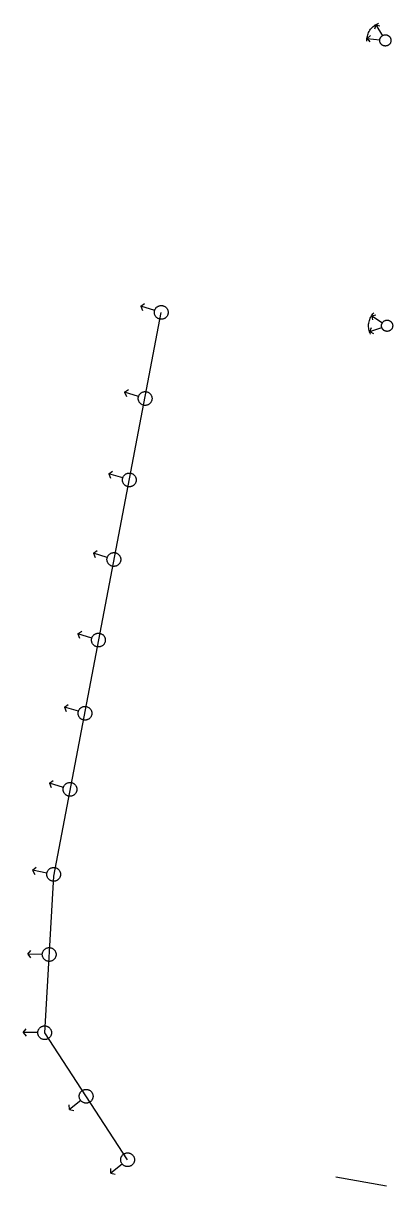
# Model space of a CAD drawing. Header units: inches. Extents: x 1390672 to 1398270, y 354915 to 360781.
# Drawn here: x 1394147 to 1394314, y 360255 to 360781 of the extents above; entities that cross this region are included whole.
import ezdxf

# ---------------------------------------------------------------- set-up
doc = ezdxf.new("R2010")
doc.units = ezdxf.units.IN
doc.header["$MEASUREMENT"] = 0

msp = doc.modelspace()

# ---------------------------------------------------------------- linework, layer by layer
for points in [[(1394302.5, 360773.42), (1394302.5, 360773.99), (1394302.54, 360774.56), (1394302.61, 360775.12), (1394302.73, 360775.68), (1394302.88, 360776.23), (1394303.07, 360776.77), (1394303.3, 360777.3), (1394303.56, 360777.8), (1394303.85, 360778.29), (1394304.18, 360778.76), (1394304.54, 360779.2), (1394304.93, 360779.62), (1394305.35, 360780.01), (1394305.79, 360780.38), (1394306.25, 360780.71), (1394306.74, 360781), (1394307.25, 360781.27), (1394307.77, 360781.5)], [(1394306.49, 360780.71), (1394306, 360778.86)], [(1394306.49, 360780.71), (1394309.52, 360775.87)], [(1394306.49, 360780.71), (1394308.36, 360780.35)], [(1394302.68, 360774.64), (1394304.12, 360775.89)], [(1394313.4, 360773.72), (1394313.4, 360773.54), (1394313.38, 360773.37), (1394313.35, 360773.19), (1394313.31, 360773.02), (1394313.25, 360772.85), (1394313.19, 360772.69), (1394313.11, 360772.53), (1394313.02, 360772.37), (1394312.92, 360772.23), (1394312.81, 360772.09), (1394312.69, 360771.96), (1394312.57, 360771.83), (1394312.43, 360771.72), (1394312.29, 360771.62), (1394312.14, 360771.52), (1394311.98, 360771.44), (1394311.82, 360771.37), (1394311.65, 360771.31), (1394311.48, 360771.26), (1394311.31, 360771.22), (1394311.13, 360771.2), (1394310.96, 360771.18), (1394310.78, 360771.18), (1394310.6, 360771.2), (1394310.43, 360771.22), (1394310.26, 360771.26), (1394310.09, 360771.31), (1394309.92, 360771.37), (1394309.76, 360771.44), (1394309.6, 360771.52), (1394309.45, 360771.62), (1394309.31, 360771.72), (1394309.17, 360771.83), (1394309.04, 360771.96), (1394308.93, 360772.09), (1394308.82, 360772.23), (1394308.72, 360772.37), (1394308.63, 360772.53), (1394308.55, 360772.69), (1394308.49, 360772.85), (1394308.43, 360773.02), (1394308.39, 360773.19), (1394308.36, 360773.37), (1394308.34, 360773.54), (1394308.33, 360773.72), (1394308.34, 360773.9), (1394308.36, 360774.07), (1394308.39, 360774.25), (1394308.43, 360774.42), (1394308.49, 360774.59), (1394308.55, 360774.75), (1394308.63, 360774.91), (1394308.72, 360775.06), (1394308.82, 360775.21), (1394308.93, 360775.35), (1394309.04, 360775.48), (1394309.17, 360775.6), (1394309.31, 360775.72), (1394309.45, 360775.82), (1394309.6, 360775.91), (1394309.76, 360776), (1394309.92, 360776.07), (1394310.09, 360776.13), (1394310.26, 360776.18), (1394310.43, 360776.22), (1394310.6, 360776.24), (1394310.78, 360776.25), (1394310.96, 360776.25), (1394311.13, 360776.24), (1394311.31, 360776.22), (1394311.48, 360776.18), (1394311.65, 360776.13), (1394311.82, 360776.07), (1394311.98, 360776), (1394312.14, 360775.91), (1394312.29, 360775.82), (1394312.43, 360775.72), (1394312.57, 360775.6), (1394312.69, 360775.48), (1394312.81, 360775.35), (1394312.92, 360775.21), (1394313.02, 360775.06), (1394313.11, 360774.91), (1394313.19, 360774.75), (1394313.25, 360774.59), (1394313.31, 360774.42), (1394313.35, 360774.25), (1394313.38, 360774.07), (1394313.4, 360773.9), (1394313.4, 360773.72)], [(1394302.68, 360774.64), (1394308.35, 360774)], [(1394302.68, 360774.64), (1394303.81, 360773.11)], [(1394200.21, 360653.32), (1394201.93, 360654.53)], [(1394194.26, 360266.74), (1394156.75, 360324.27), (1394160.81, 360395.14), (1394209.48, 360650.52)], [(1394206.5, 360651.43), (1394200.21, 360653.32)], [(1394200.21, 360653.32), (1394200.98, 360651.35)], [(1394212.6, 360650.52), (1394212.59, 360650.31), (1394212.57, 360650.09), (1394212.53, 360649.87), (1394212.48, 360649.66), (1394212.41, 360649.46), (1394212.33, 360649.25), (1394212.24, 360649.06), (1394212.13, 360648.87), (1394212.01, 360648.69), (1394211.87, 360648.52), (1394211.73, 360648.36), (1394211.57, 360648.21), (1394211.4, 360648.07), (1394211.23, 360647.94), (1394211.04, 360647.82), (1394210.85, 360647.72), (1394210.65, 360647.63), (1394210.45, 360647.56), (1394210.24, 360647.5), (1394210.03, 360647.45), (1394209.81, 360647.42), (1394209.59, 360647.41), (1394209.38, 360647.41), (1394209.16, 360647.42), (1394208.94, 360647.45), (1394208.73, 360647.5), (1394208.52, 360647.56), (1394208.32, 360647.63), (1394208.12, 360647.72), (1394207.93, 360647.82), (1394207.74, 360647.94), (1394207.57, 360648.07), (1394207.4, 360648.21), (1394207.24, 360648.36), (1394207.1, 360648.52), (1394206.96, 360648.69), (1394206.84, 360648.87), (1394206.73, 360649.06), (1394206.64, 360649.25), (1394206.56, 360649.46), (1394206.49, 360649.66), (1394206.44, 360649.87), (1394206.4, 360650.09), (1394206.38, 360650.31), (1394206.37, 360650.52), (1394206.38, 360650.74), (1394206.4, 360650.96), (1394206.44, 360651.17), (1394206.49, 360651.38), (1394206.56, 360651.59), (1394206.64, 360651.79), (1394206.73, 360651.99), (1394206.84, 360652.17), (1394206.96, 360652.35), (1394207.1, 360652.53), (1394207.24, 360652.69), (1394207.4, 360652.84), (1394207.57, 360652.98), (1394207.74, 360653.11), (1394207.93, 360653.22), (1394208.12, 360653.32), (1394208.32, 360653.41), (1394208.52, 360653.49), (1394208.73, 360653.55), (1394208.94, 360653.59), (1394209.16, 360653.62), (1394209.38, 360653.64), (1394209.59, 360653.64), (1394209.81, 360653.62), (1394210.03, 360653.59), (1394210.24, 360653.55), (1394210.45, 360653.49), (1394210.65, 360653.41), (1394210.85, 360653.32), (1394211.04, 360653.22), (1394211.23, 360653.11), (1394211.4, 360652.98), (1394211.57, 360652.84), (1394211.73, 360652.69), (1394211.87, 360652.53), (1394212.01, 360652.35), (1394212.13, 360652.17), (1394212.24, 360651.99), (1394212.33, 360651.79), (1394212.41, 360651.59), (1394212.48, 360651.38), (1394212.53, 360651.17), (1394212.57, 360650.96), (1394212.59, 360650.74), (1394212.6, 360650.52)], [(1394304.17, 360640.73), (1394303.93, 360641.25), (1394303.73, 360641.78), (1394303.56, 360642.33), (1394303.43, 360642.88), (1394303.34, 360643.45), (1394303.29, 360644.02), (1394303.28, 360644.59), (1394303.3, 360645.16), (1394303.37, 360645.72), (1394303.47, 360646.29), (1394303.62, 360646.84), (1394303.79, 360647.38), (1394304.01, 360647.91), (1394304.26, 360648.42), (1394304.55, 360648.92), (1394304.87, 360649.39), (1394305.22, 360649.84), (1394305.6, 360650.27)], [(1394304.76, 360649.01), (1394306.61, 360649.47)], [(1394304.76, 360649.01), (1394309.53, 360645.88)], [(1394304.76, 360649.01), (1394305.08, 360647.13)], [(1394303.82, 360641.91), (1394309.24, 360643.69)], [(1394303.82, 360641.91), (1394304.61, 360643.65)], [(1394314.19, 360644.48), (1394314.18, 360644.31), (1394314.16, 360644.13), (1394314.13, 360643.96), (1394314.09, 360643.78), (1394314.03, 360643.62), (1394313.97, 360643.45), (1394313.89, 360643.29), (1394313.8, 360643.14), (1394313.7, 360642.99), (1394313.59, 360642.85), (1394313.48, 360642.72), (1394313.35, 360642.6), (1394313.21, 360642.49), (1394313.07, 360642.38), (1394312.92, 360642.29), (1394312.76, 360642.21), (1394312.6, 360642.13), (1394312.44, 360642.07), (1394312.27, 360642.02), (1394312.09, 360641.99), (1394311.92, 360641.96), (1394311.74, 360641.95), (1394311.56, 360641.95), (1394311.39, 360641.96), (1394311.21, 360641.99), (1394311.04, 360642.02), (1394310.87, 360642.07), (1394310.7, 360642.13), (1394310.54, 360642.21), (1394310.38, 360642.29), (1394310.23, 360642.38), (1394310.09, 360642.49), (1394309.96, 360642.6), (1394309.83, 360642.72), (1394309.71, 360642.85), (1394309.6, 360642.99), (1394309.5, 360643.14), (1394309.41, 360643.29), (1394309.34, 360643.45), (1394309.27, 360643.62), (1394309.21, 360643.78), (1394309.17, 360643.96), (1394309.14, 360644.13), (1394309.12, 360644.31), (1394309.12, 360644.48), (1394309.12, 360644.66), (1394309.14, 360644.84), (1394309.17, 360645.01), (1394309.21, 360645.18), (1394309.27, 360645.35), (1394309.34, 360645.52), (1394309.41, 360645.67), (1394309.5, 360645.83), (1394309.6, 360645.97), (1394309.71, 360646.11), (1394309.83, 360646.25), (1394309.96, 360646.37), (1394310.09, 360646.48), (1394310.23, 360646.59), (1394310.38, 360646.68), (1394310.54, 360646.76), (1394310.7, 360646.83), (1394310.87, 360646.9), (1394311.04, 360646.94), (1394311.21, 360646.98), (1394311.39, 360647.01), (1394311.56, 360647.02), (1394311.74, 360647.02), (1394311.92, 360647.01), (1394312.09, 360646.98), (1394312.27, 360646.94), (1394312.44, 360646.9), (1394312.6, 360646.83), (1394312.76, 360646.76), (1394312.92, 360646.68), (1394313.07, 360646.59), (1394313.21, 360646.48), (1394313.35, 360646.37), (1394313.48, 360646.25), (1394313.59, 360646.11), (1394313.7, 360645.97), (1394313.8, 360645.83), (1394313.89, 360645.67), (1394313.97, 360645.52), (1394314.03, 360645.35), (1394314.09, 360645.18), (1394314.13, 360645.01), (1394314.16, 360644.84), (1394314.18, 360644.66), (1394314.19, 360644.48)], [(1394303.82, 360641.91), (1394305.49, 360640.99)], [(1394192.92, 360614.34), (1394194.64, 360615.55)], [(1394199.21, 360612.45), (1394192.92, 360614.34)], [(1394192.92, 360614.34), (1394193.69, 360612.37)], [(1394205.31, 360611.54), (1394205.31, 360611.32), (1394205.28, 360611.11), (1394205.24, 360610.89), (1394205.19, 360610.68), (1394205.12, 360610.48), (1394205.04, 360610.27), (1394204.95, 360610.08), (1394204.84, 360609.89), (1394204.72, 360609.71), (1394204.58, 360609.54), (1394204.44, 360609.38), (1394204.28, 360609.23), (1394204.11, 360609.09), (1394203.94, 360608.96), (1394203.75, 360608.84), (1394203.56, 360608.74), (1394203.36, 360608.65), (1394203.16, 360608.58), (1394202.95, 360608.52), (1394202.74, 360608.47), (1394202.52, 360608.44), (1394202.3, 360608.43), (1394202.09, 360608.43), (1394201.87, 360608.44), (1394201.65, 360608.47), (1394201.44, 360608.52), (1394201.23, 360608.58), (1394201.03, 360608.65), (1394200.83, 360608.74), (1394200.64, 360608.84), (1394200.45, 360608.96), (1394200.28, 360609.09), (1394200.11, 360609.23), (1394199.95, 360609.38), (1394199.81, 360609.54), (1394199.67, 360609.71), (1394199.55, 360609.89), (1394199.44, 360610.08), (1394199.35, 360610.27), (1394199.27, 360610.48), (1394199.2, 360610.68), (1394199.15, 360610.89), (1394199.11, 360611.11), (1394199.09, 360611.32), (1394199.08, 360611.54), (1394199.09, 360611.76), (1394199.11, 360611.98), (1394199.15, 360612.19), (1394199.2, 360612.4), (1394199.27, 360612.61), (1394199.35, 360612.81), (1394199.44, 360613), (1394199.55, 360613.19), (1394199.67, 360613.37), (1394199.81, 360613.55), (1394199.95, 360613.71), (1394200.11, 360613.86), (1394200.28, 360614), (1394200.45, 360614.13), (1394200.64, 360614.24), (1394200.83, 360614.34), (1394201.03, 360614.43), (1394201.23, 360614.51), (1394201.44, 360614.57), (1394201.65, 360614.61), (1394201.87, 360614.64), (1394202.09, 360614.66), (1394202.3, 360614.66), (1394202.52, 360614.64), (1394202.74, 360614.61), (1394202.95, 360614.57), (1394203.16, 360614.51), (1394203.36, 360614.43), (1394203.56, 360614.34), (1394203.75, 360614.24), (1394203.94, 360614.13), (1394204.11, 360614), (1394204.28, 360613.86), (1394204.44, 360613.71), (1394204.58, 360613.55), (1394204.72, 360613.37), (1394204.84, 360613.19), (1394204.95, 360613), (1394205.04, 360612.81), (1394205.12, 360612.61), (1394205.19, 360612.4), (1394205.24, 360612.19), (1394205.28, 360611.98), (1394205.31, 360611.76), (1394205.31, 360611.54)], [(1394185.75, 360577.44), (1394187.48, 360578.65)], [(1394192.05, 360575.55), (1394185.75, 360577.44)], [(1394185.75, 360577.44), (1394186.52, 360575.48)], [(1394198.15, 360574.65), (1394198.14, 360574.43), (1394198.12, 360574.21), (1394198.08, 360574), (1394198.02, 360573.79), (1394197.96, 360573.58), (1394197.88, 360573.38), (1394197.78, 360573.18), (1394197.67, 360572.99), (1394197.55, 360572.81), (1394197.42, 360572.64), (1394197.27, 360572.48), (1394197.11, 360572.33), (1394196.95, 360572.19), (1394196.77, 360572.06), (1394196.59, 360571.95), (1394196.4, 360571.84), (1394196.2, 360571.76), (1394195.99, 360571.68), (1394195.78, 360571.62), (1394195.57, 360571.58), (1394195.35, 360571.55), (1394195.14, 360571.53), (1394194.92, 360571.53), (1394194.7, 360571.55), (1394194.49, 360571.58), (1394194.27, 360571.62), (1394194.07, 360571.68), (1394193.86, 360571.76), (1394193.66, 360571.84), (1394193.47, 360571.95), (1394193.29, 360572.06), (1394193.11, 360572.19), (1394192.94, 360572.33), (1394192.79, 360572.48), (1394192.64, 360572.64), (1394192.51, 360572.81), (1394192.39, 360572.99), (1394192.28, 360573.18), (1394192.18, 360573.38), (1394192.1, 360573.58), (1394192.03, 360573.79), (1394191.98, 360574), (1394191.94, 360574.21), (1394191.92, 360574.43), (1394191.91, 360574.65), (1394191.92, 360574.86), (1394191.94, 360575.08), (1394191.98, 360575.29), (1394192.03, 360575.51), (1394192.1, 360575.71), (1394192.18, 360575.91), (1394192.28, 360576.11), (1394192.39, 360576.3), (1394192.51, 360576.48), (1394192.64, 360576.65), (1394192.79, 360576.81), (1394192.94, 360576.96), (1394193.11, 360577.1), (1394193.29, 360577.23), (1394193.47, 360577.35), (1394193.66, 360577.45), (1394193.86, 360577.54), (1394194.07, 360577.61), (1394194.27, 360577.67), (1394194.49, 360577.72), (1394194.7, 360577.75), (1394194.92, 360577.76), (1394195.14, 360577.76), (1394195.35, 360577.75), (1394195.57, 360577.72), (1394195.78, 360577.67), (1394195.99, 360577.61), (1394196.2, 360577.54), (1394196.4, 360577.45), (1394196.59, 360577.35), (1394196.77, 360577.23), (1394196.95, 360577.1), (1394197.11, 360576.96), (1394197.27, 360576.81), (1394197.42, 360576.65), (1394197.55, 360576.48), (1394197.67, 360576.3), (1394197.78, 360576.11), (1394197.88, 360575.91), (1394197.96, 360575.71), (1394198.02, 360575.51), (1394198.08, 360575.29), (1394198.12, 360575.08), (1394198.14, 360574.86), (1394198.15, 360574.65)], [(1394178.77, 360541.41), (1394180.49, 360542.63)], [(1394185.06, 360539.52), (1394178.77, 360541.41)], [(1394178.77, 360541.41), (1394179.54, 360539.45)], [(1394191.16, 360538.62), (1394191.15, 360538.4), (1394191.13, 360538.19), (1394191.09, 360537.97), (1394191.04, 360537.76), (1394190.97, 360537.55), (1394190.89, 360537.35), (1394190.8, 360537.16), (1394190.69, 360536.97), (1394190.56, 360536.79), (1394190.43, 360536.62), (1394190.29, 360536.46), (1394190.13, 360536.3), (1394189.96, 360536.16), (1394189.79, 360536.04), (1394189.6, 360535.92), (1394189.41, 360535.82), (1394189.21, 360535.73), (1394189.01, 360535.66), (1394188.8, 360535.6), (1394188.58, 360535.55), (1394188.37, 360535.52), (1394188.15, 360535.51), (1394187.93, 360535.51), (1394187.72, 360535.52), (1394187.5, 360535.55), (1394187.29, 360535.6), (1394187.08, 360535.66), (1394186.88, 360535.73), (1394186.68, 360535.82), (1394186.49, 360535.92), (1394186.3, 360536.04), (1394186.12, 360536.16), (1394185.96, 360536.3), (1394185.8, 360536.46), (1394185.66, 360536.62), (1394185.52, 360536.79), (1394185.4, 360536.97), (1394185.29, 360537.16), (1394185.2, 360537.35), (1394185.11, 360537.55), (1394185.05, 360537.76), (1394184.99, 360537.97), (1394184.96, 360538.19), (1394184.93, 360538.4), (1394184.93, 360538.62), (1394184.93, 360538.84), (1394184.96, 360539.05), (1394184.99, 360539.27), (1394185.05, 360539.48), (1394185.11, 360539.69), (1394185.2, 360539.89), (1394185.29, 360540.08), (1394185.4, 360540.27), (1394185.52, 360540.45), (1394185.66, 360540.62), (1394185.8, 360540.78), (1394185.96, 360540.94), (1394186.12, 360541.08), (1394186.3, 360541.2), (1394186.49, 360541.32), (1394186.68, 360541.42), (1394186.88, 360541.51), (1394187.08, 360541.58), (1394187.29, 360541.64), (1394187.5, 360541.69), (1394187.72, 360541.72), (1394187.93, 360541.73), (1394188.15, 360541.73), (1394188.37, 360541.72), (1394188.58, 360541.69), (1394188.8, 360541.64), (1394189.01, 360541.58), (1394189.21, 360541.51), (1394189.41, 360541.42), (1394189.6, 360541.32), (1394189.79, 360541.2), (1394189.96, 360541.08), (1394190.13, 360540.94), (1394190.29, 360540.78), (1394190.43, 360540.62), (1394190.56, 360540.45), (1394190.69, 360540.27), (1394190.8, 360540.08), (1394190.89, 360539.89), (1394190.97, 360539.69), (1394191.04, 360539.48), (1394191.09, 360539.27), (1394191.13, 360539.05), (1394191.15, 360538.84), (1394191.16, 360538.62)], [(1394171.78, 360504.92), (1394173.5, 360506.13)], [(1394178.07, 360503.03), (1394171.78, 360504.92)], [(1394171.78, 360504.92), (1394172.55, 360502.96)], [(1394184.17, 360502.13), (1394184.17, 360501.91), (1394184.14, 360501.69), (1394184.1, 360501.48), (1394184.05, 360501.27), (1394183.99, 360501.06), (1394183.9, 360500.86), (1394183.81, 360500.66), (1394183.7, 360500.47), (1394183.58, 360500.29), (1394183.44, 360500.12), (1394183.3, 360499.96), (1394183.14, 360499.81), (1394182.98, 360499.67), (1394182.8, 360499.54), (1394182.61, 360499.43), (1394182.42, 360499.32), (1394182.22, 360499.24), (1394182.02, 360499.16), (1394181.81, 360499.1), (1394181.6, 360499.06), (1394181.38, 360499.03), (1394181.17, 360499.01), (1394180.95, 360499.01), (1394180.73, 360499.03), (1394180.52, 360499.06), (1394180.3, 360499.1), (1394180.09, 360499.16), (1394179.89, 360499.24), (1394179.69, 360499.32), (1394179.5, 360499.43), (1394179.31, 360499.54), (1394179.14, 360499.67), (1394178.97, 360499.81), (1394178.81, 360499.96), (1394178.67, 360500.12), (1394178.54, 360500.29), (1394178.41, 360500.47), (1394178.3, 360500.66), (1394178.21, 360500.86), (1394178.13, 360501.06), (1394178.06, 360501.27), (1394178.01, 360501.48), (1394177.97, 360501.69), (1394177.95, 360501.91), (1394177.94, 360502.13), (1394177.95, 360502.34), (1394177.97, 360502.56), (1394178.01, 360502.77), (1394178.06, 360502.99), (1394178.13, 360503.19), (1394178.21, 360503.39), (1394178.3, 360503.59), (1394178.41, 360503.78), (1394178.54, 360503.96), (1394178.67, 360504.13), (1394178.81, 360504.29), (1394178.97, 360504.44), (1394179.14, 360504.58), (1394179.31, 360504.71), (1394179.5, 360504.83), (1394179.69, 360504.93), (1394179.89, 360505.02), (1394180.09, 360505.09), (1394180.3, 360505.15), (1394180.52, 360505.2), (1394180.73, 360505.23), (1394180.95, 360505.24), (1394181.17, 360505.24), (1394181.38, 360505.23), (1394181.6, 360505.2), (1394181.81, 360505.15), (1394182.02, 360505.09), (1394182.22, 360505.02), (1394182.42, 360504.93), (1394182.61, 360504.83), (1394182.8, 360504.71), (1394182.98, 360504.58), (1394183.14, 360504.44), (1394183.3, 360504.29), (1394183.44, 360504.13), (1394183.58, 360503.96), (1394183.7, 360503.78), (1394183.81, 360503.59), (1394183.9, 360503.39), (1394183.99, 360503.19), (1394184.05, 360502.99), (1394184.1, 360502.77), (1394184.14, 360502.56), (1394184.17, 360502.34), (1394184.17, 360502.13)], [(1394165.69, 360471.75), (1394167.41, 360472.96)], [(1394171.98, 360469.86), (1394165.69, 360471.75)], [(1394165.69, 360471.75), (1394166.46, 360469.79)], [(1394178.08, 360468.95), (1394178.07, 360468.74), (1394178.05, 360468.52), (1394178.01, 360468.31), (1394177.96, 360468.1), (1394177.89, 360467.89), (1394177.81, 360467.69), (1394177.72, 360467.49), (1394177.61, 360467.3), (1394177.49, 360467.12), (1394177.35, 360466.95), (1394177.21, 360466.79), (1394177.05, 360466.64), (1394176.88, 360466.5), (1394176.71, 360466.37), (1394176.52, 360466.26), (1394176.33, 360466.15), (1394176.13, 360466.07), (1394175.93, 360465.99), (1394175.72, 360465.93), (1394175.5, 360465.89), (1394175.29, 360465.86), (1394175.07, 360465.84), (1394174.85, 360465.84), (1394174.64, 360465.86), (1394174.42, 360465.89), (1394174.21, 360465.93), (1394174, 360465.99), (1394173.8, 360466.07), (1394173.6, 360466.15), (1394173.41, 360466.26), (1394173.22, 360466.37), (1394173.04, 360466.5), (1394172.88, 360466.64), (1394172.72, 360466.79), (1394172.58, 360466.95), (1394172.44, 360467.12), (1394172.32, 360467.3), (1394172.21, 360467.49), (1394172.12, 360467.69), (1394172.04, 360467.89), (1394171.97, 360468.1), (1394171.92, 360468.31), (1394171.88, 360468.52), (1394171.85, 360468.74), (1394171.85, 360468.95), (1394171.85, 360469.17), (1394171.88, 360469.39), (1394171.92, 360469.6), (1394171.97, 360469.81), (1394172.04, 360470.02), (1394172.12, 360470.22), (1394172.21, 360470.42), (1394172.32, 360470.61), (1394172.44, 360470.79), (1394172.58, 360470.96), (1394172.72, 360471.12), (1394172.88, 360471.27), (1394173.04, 360471.41), (1394173.22, 360471.54), (1394173.41, 360471.65), (1394173.6, 360471.76), (1394173.8, 360471.84), (1394174, 360471.92), (1394174.21, 360471.98), (1394174.42, 360472.02), (1394174.64, 360472.05), (1394174.85, 360472.07), (1394175.07, 360472.07), (1394175.29, 360472.05), (1394175.5, 360472.02), (1394175.72, 360471.98), (1394175.93, 360471.92), (1394176.13, 360471.84), (1394176.33, 360471.76), (1394176.52, 360471.65), (1394176.71, 360471.54), (1394176.88, 360471.41), (1394177.05, 360471.27), (1394177.21, 360471.12), (1394177.35, 360470.96), (1394177.49, 360470.79), (1394177.61, 360470.61), (1394177.72, 360470.42), (1394177.81, 360470.22), (1394177.89, 360470.02), (1394177.96, 360469.81), (1394178.01, 360469.6), (1394178.05, 360469.39), (1394178.07, 360469.17), (1394178.08, 360468.95)], [(1394158.91, 360437.3), (1394160.64, 360438.52)], [(1394165.21, 360435.41), (1394158.91, 360437.3)], [(1394158.91, 360437.3), (1394159.69, 360435.34)], [(1394171.31, 360434.51), (1394171.3, 360434.29), (1394171.28, 360434.08), (1394171.24, 360433.86), (1394171.19, 360433.65), (1394171.12, 360433.44), (1394171.04, 360433.24), (1394170.94, 360433.05), (1394170.83, 360432.86), (1394170.71, 360432.68), (1394170.58, 360432.51), (1394170.43, 360432.34), (1394170.28, 360432.19), (1394170.11, 360432.05), (1394169.93, 360431.93), (1394169.75, 360431.81), (1394169.56, 360431.71), (1394169.36, 360431.62), (1394169.15, 360431.55), (1394168.95, 360431.49), (1394168.73, 360431.44), (1394168.52, 360431.41), (1394168.3, 360431.39), (1394168.08, 360431.39), (1394167.87, 360431.41), (1394167.65, 360431.44), (1394167.44, 360431.49), (1394167.23, 360431.55), (1394167.02, 360431.62), (1394166.82, 360431.71), (1394166.63, 360431.81), (1394166.45, 360431.93), (1394166.27, 360432.05), (1394166.11, 360432.19), (1394165.95, 360432.34), (1394165.8, 360432.51), (1394165.67, 360432.68), (1394165.55, 360432.86), (1394165.44, 360433.05), (1394165.34, 360433.24), (1394165.26, 360433.44), (1394165.2, 360433.65), (1394165.14, 360433.86), (1394165.1, 360434.08), (1394165.08, 360434.29), (1394165.07, 360434.51), (1394165.08, 360434.73), (1394165.1, 360434.94), (1394165.14, 360435.16), (1394165.2, 360435.37), (1394165.26, 360435.58), (1394165.34, 360435.78), (1394165.44, 360435.97), (1394165.55, 360436.16), (1394165.67, 360436.34), (1394165.8, 360436.51), (1394165.95, 360436.67), (1394166.11, 360436.83), (1394166.27, 360436.97), (1394166.45, 360437.09), (1394166.63, 360437.21), (1394166.82, 360437.31), (1394167.02, 360437.4), (1394167.23, 360437.47), (1394167.44, 360437.53), (1394167.65, 360437.58), (1394167.87, 360437.61), (1394168.08, 360437.62), (1394168.3, 360437.62), (1394168.52, 360437.61), (1394168.73, 360437.58), (1394168.95, 360437.53), (1394169.15, 360437.47), (1394169.36, 360437.4), (1394169.56, 360437.31), (1394169.75, 360437.21), (1394169.93, 360437.09), (1394170.11, 360436.97), (1394170.28, 360436.83), (1394170.43, 360436.67), (1394170.58, 360436.51), (1394170.71, 360436.34), (1394170.83, 360436.16), (1394170.94, 360435.97), (1394171.04, 360435.78), (1394171.12, 360435.58), (1394171.19, 360435.37), (1394171.24, 360435.16), (1394171.28, 360434.94), (1394171.3, 360434.73), (1394171.31, 360434.51)], [(1394151.3, 360397.84), (1394152.89, 360399.22)], [(1394157.76, 360396.6), (1394151.3, 360397.84)], [(1394151.3, 360397.84), (1394152.27, 360395.96)], [(1394163.93, 360396), (1394163.92, 360395.78), (1394163.9, 360395.57), (1394163.86, 360395.35), (1394163.81, 360395.14), (1394163.74, 360394.94), (1394163.66, 360394.73), (1394163.57, 360394.54), (1394163.46, 360394.35), (1394163.34, 360394.17), (1394163.2, 360394), (1394163.06, 360393.84), (1394162.9, 360393.69), (1394162.73, 360393.55), (1394162.56, 360393.42), (1394162.37, 360393.3), (1394162.18, 360393.2), (1394161.98, 360393.11), (1394161.78, 360393.04), (1394161.57, 360392.98), (1394161.36, 360392.93), (1394161.14, 360392.9), (1394160.92, 360392.89), (1394160.71, 360392.89), (1394160.49, 360392.9), (1394160.27, 360392.93), (1394160.06, 360392.98), (1394159.85, 360393.04), (1394159.65, 360393.11), (1394159.45, 360393.2), (1394159.26, 360393.3), (1394159.07, 360393.42), (1394158.9, 360393.55), (1394158.73, 360393.69), (1394158.57, 360393.84), (1394158.43, 360394), (1394158.29, 360394.17), (1394158.17, 360394.35), (1394158.06, 360394.54), (1394157.97, 360394.73), (1394157.89, 360394.94), (1394157.82, 360395.14), (1394157.77, 360395.35), (1394157.73, 360395.57), (1394157.71, 360395.78), (1394157.7, 360396), (1394157.71, 360396.22), (1394157.73, 360396.44), (1394157.77, 360396.65), (1394157.82, 360396.86), (1394157.89, 360397.07), (1394157.97, 360397.27), (1394158.06, 360397.47), (1394158.17, 360397.65), (1394158.29, 360397.83), (1394158.43, 360398.01), (1394158.57, 360398.17), (1394158.73, 360398.32), (1394158.9, 360398.46), (1394159.07, 360398.59), (1394159.26, 360398.7), (1394159.45, 360398.8), (1394159.65, 360398.89), (1394159.85, 360398.97), (1394160.06, 360399.03), (1394160.27, 360399.07), (1394160.49, 360399.1), (1394160.71, 360399.12), (1394160.92, 360399.12), (1394161.14, 360399.1), (1394161.36, 360399.07), (1394161.57, 360399.03), (1394161.78, 360398.97), (1394161.98, 360398.89), (1394162.18, 360398.8), (1394162.37, 360398.7), (1394162.56, 360398.59), (1394162.73, 360398.46), (1394162.9, 360398.32), (1394163.06, 360398.17), (1394163.2, 360398.01), (1394163.34, 360397.83), (1394163.46, 360397.65), (1394163.57, 360397.47), (1394163.66, 360397.27), (1394163.74, 360397.07), (1394163.81, 360396.86), (1394163.86, 360396.65), (1394163.9, 360396.44), (1394163.92, 360396.22), (1394163.93, 360396)], [(1394149.09, 360359.89), (1394150.42, 360361.52)], [(1394155.66, 360359.77), (1394149.09, 360359.89)], [(1394149.09, 360359.89), (1394150.37, 360358.21)], [(1394161.9, 360359.71), (1394161.89, 360359.49), (1394161.87, 360359.28), (1394161.83, 360359.06), (1394161.78, 360358.85), (1394161.71, 360358.64), (1394161.63, 360358.44), (1394161.53, 360358.25), (1394161.42, 360358.06), (1394161.3, 360357.88), (1394161.17, 360357.71), (1394161.02, 360357.54), (1394160.87, 360357.39), (1394160.7, 360357.25), (1394160.52, 360357.13), (1394160.34, 360357.01), (1394160.15, 360356.91), (1394159.95, 360356.82), (1394159.74, 360356.74), (1394159.53, 360356.68), (1394159.32, 360356.64), (1394159.11, 360356.61), (1394158.89, 360356.59), (1394158.67, 360356.59), (1394158.45, 360356.61), (1394158.24, 360356.64), (1394158.03, 360356.68), (1394157.82, 360356.74), (1394157.61, 360356.82), (1394157.41, 360356.91), (1394157.22, 360357.01), (1394157.04, 360357.13), (1394156.86, 360357.25), (1394156.69, 360357.39), (1394156.54, 360357.54), (1394156.39, 360357.71), (1394156.26, 360357.88), (1394156.14, 360358.06), (1394156.03, 360358.25), (1394155.93, 360358.44), (1394155.85, 360358.64), (1394155.78, 360358.85), (1394155.73, 360359.06), (1394155.69, 360359.28), (1394155.67, 360359.49), (1394155.66, 360359.71), (1394155.67, 360359.93), (1394155.69, 360360.14), (1394155.73, 360360.36), (1394155.78, 360360.57), (1394155.85, 360360.77), (1394155.93, 360360.98), (1394156.03, 360361.17), (1394156.14, 360361.36), (1394156.26, 360361.54), (1394156.39, 360361.71), (1394156.54, 360361.87), (1394156.69, 360362.02), (1394156.86, 360362.16), (1394157.04, 360362.29), (1394157.22, 360362.41), (1394157.41, 360362.51), (1394157.61, 360362.6), (1394157.82, 360362.67), (1394158.03, 360362.73), (1394158.24, 360362.78), (1394158.45, 360362.81), (1394158.67, 360362.82), (1394158.89, 360362.82), (1394159.11, 360362.81), (1394159.32, 360362.78), (1394159.53, 360362.73), (1394159.74, 360362.67), (1394159.95, 360362.6), (1394160.15, 360362.51), (1394160.34, 360362.41), (1394160.52, 360362.29), (1394160.7, 360362.16), (1394160.87, 360362.02), (1394161.02, 360361.87), (1394161.17, 360361.71), (1394161.3, 360361.54), (1394161.42, 360361.36), (1394161.53, 360361.17), (1394161.63, 360360.98), (1394161.71, 360360.77), (1394161.78, 360360.57), (1394161.83, 360360.36), (1394161.87, 360360.14), (1394161.89, 360359.93), (1394161.9, 360359.71)], [(1394159.87, 360324.27), (1394159.86, 360324.06), (1394159.84, 360323.84), (1394159.8, 360323.63), (1394159.75, 360323.41), (1394159.68, 360323.21), (1394159.6, 360323.01), (1394159.5, 360322.81), (1394159.39, 360322.62), (1394159.27, 360322.44), (1394159.14, 360322.27), (1394158.99, 360322.11), (1394158.83, 360321.96), (1394158.67, 360321.82), (1394158.49, 360321.69), (1394158.31, 360321.57), (1394158.12, 360321.47), (1394157.92, 360321.38), (1394157.71, 360321.31), (1394157.5, 360321.25), (1394157.29, 360321.2), (1394157.08, 360321.17), (1394156.86, 360321.16), (1394156.64, 360321.16), (1394156.42, 360321.17), (1394156.21, 360321.2), (1394156, 360321.25), (1394155.79, 360321.31), (1394155.58, 360321.38), (1394155.38, 360321.47), (1394155.19, 360321.57), (1394155.01, 360321.69), (1394154.83, 360321.82), (1394154.66, 360321.96), (1394154.51, 360322.11), (1394154.36, 360322.27), (1394154.23, 360322.44), (1394154.11, 360322.62), (1394154, 360322.81), (1394153.9, 360323.01), (1394153.82, 360323.21), (1394153.75, 360323.41), (1394153.7, 360323.63), (1394153.66, 360323.84), (1394153.64, 360324.06), (1394153.63, 360324.27), (1394153.64, 360324.49), (1394153.66, 360324.71), (1394153.7, 360324.92), (1394153.75, 360325.13), (1394153.82, 360325.34), (1394153.9, 360325.54), (1394154, 360325.74), (1394154.11, 360325.92), (1394154.23, 360326.11), (1394154.36, 360326.28), (1394154.51, 360326.44), (1394154.66, 360326.59), (1394154.83, 360326.73), (1394155.01, 360326.86), (1394155.19, 360326.97), (1394155.38, 360327.07), (1394155.58, 360327.16), (1394155.79, 360327.24), (1394156, 360327.3), (1394156.21, 360327.34), (1394156.42, 360327.37), (1394156.64, 360327.39), (1394156.86, 360327.39), (1394157.08, 360327.37), (1394157.29, 360327.34), (1394157.5, 360327.3), (1394157.71, 360327.24), (1394157.92, 360327.16), (1394158.12, 360327.07), (1394158.31, 360326.97), (1394158.49, 360326.86), (1394158.67, 360326.73), (1394158.83, 360326.59), (1394158.99, 360326.44), (1394159.14, 360326.28), (1394159.27, 360326.11), (1394159.39, 360325.92), (1394159.5, 360325.74), (1394159.6, 360325.54), (1394159.68, 360325.34), (1394159.75, 360325.13), (1394159.8, 360324.92), (1394159.84, 360324.71), (1394159.86, 360324.49), (1394159.87, 360324.27)], [(1394147.06, 360324.45), (1394148.39, 360326.09)], [(1394153.63, 360324.34), (1394147.06, 360324.45)], [(1394147.06, 360324.45), (1394148.34, 360322.77)], [(1394178.62, 360295.5), (1394178.61, 360295.29), (1394178.59, 360295.07), (1394178.55, 360294.86), (1394178.5, 360294.65), (1394178.43, 360294.44), (1394178.35, 360294.24), (1394178.26, 360294.04), (1394178.15, 360293.85), (1394178.02, 360293.67), (1394177.89, 360293.5), (1394177.75, 360293.34), (1394177.59, 360293.19), (1394177.42, 360293.05), (1394177.25, 360292.92), (1394177.06, 360292.81), (1394176.87, 360292.7), (1394176.67, 360292.61), (1394176.47, 360292.54), (1394176.26, 360292.48), (1394176.04, 360292.44), (1394175.83, 360292.41), (1394175.61, 360292.39), (1394175.39, 360292.39), (1394175.18, 360292.41), (1394174.96, 360292.44), (1394174.75, 360292.48), (1394174.54, 360292.54), (1394174.34, 360292.61), (1394174.14, 360292.7), (1394173.95, 360292.81), (1394173.76, 360292.92), (1394173.58, 360293.05), (1394173.42, 360293.19), (1394173.26, 360293.34), (1394173.12, 360293.5), (1394172.98, 360293.67), (1394172.86, 360293.85), (1394172.75, 360294.04), (1394172.66, 360294.24), (1394172.57, 360294.44), (1394172.51, 360294.65), (1394172.46, 360294.86), (1394172.42, 360295.07), (1394172.39, 360295.29), (1394172.39, 360295.5), (1394172.39, 360295.72), (1394172.42, 360295.94), (1394172.46, 360296.15), (1394172.51, 360296.36), (1394172.57, 360296.57), (1394172.66, 360296.77), (1394172.75, 360296.97), (1394172.86, 360297.16), (1394172.98, 360297.34), (1394173.12, 360297.51), (1394173.26, 360297.67), (1394173.42, 360297.82), (1394173.58, 360297.96), (1394173.76, 360298.09), (1394173.95, 360298.2), (1394174.14, 360298.31), (1394174.34, 360298.39), (1394174.54, 360298.47), (1394174.75, 360298.53), (1394174.96, 360298.57), (1394175.18, 360298.6), (1394175.39, 360298.62), (1394175.61, 360298.62), (1394175.83, 360298.6), (1394176.04, 360298.57), (1394176.26, 360298.53), (1394176.47, 360298.47), (1394176.67, 360298.39), (1394176.87, 360298.31), (1394177.06, 360298.2), (1394177.25, 360298.09), (1394177.42, 360297.96), (1394177.59, 360297.82), (1394177.75, 360297.67), (1394177.89, 360297.51), (1394178.02, 360297.34), (1394178.15, 360297.16), (1394178.26, 360296.97), (1394178.35, 360296.77), (1394178.43, 360296.57), (1394178.5, 360296.36), (1394178.55, 360296.15), (1394178.59, 360295.94), (1394178.61, 360295.72), (1394178.62, 360295.5)], [(1394167.9, 360289.5), (1394167.89, 360291.61)], [(1394173.05, 360293.58), (1394167.9, 360289.5)], [(1394167.9, 360289.5), (1394169.95, 360289.01)], [(1394197.37, 360266.74), (1394197.37, 360266.52), (1394197.34, 360266.3), (1394197.31, 360266.09), (1394197.25, 360265.88), (1394197.19, 360265.67), (1394197.1, 360265.47), (1394197.01, 360265.27), (1394196.9, 360265.08), (1394196.78, 360264.9), (1394196.65, 360264.73), (1394196.5, 360264.57), (1394196.34, 360264.42), (1394196.18, 360264.28), (1394196, 360264.15), (1394195.82, 360264.04), (1394195.62, 360263.93), (1394195.43, 360263.85), (1394195.22, 360263.77), (1394195.01, 360263.71), (1394194.8, 360263.67), (1394194.58, 360263.64), (1394194.37, 360263.62), (1394194.15, 360263.62), (1394193.93, 360263.64), (1394193.72, 360263.67), (1394193.5, 360263.71), (1394193.29, 360263.77), (1394193.09, 360263.85), (1394192.89, 360263.93), (1394192.7, 360264.04), (1394192.52, 360264.15), (1394192.34, 360264.28), (1394192.17, 360264.42), (1394192.02, 360264.57), (1394191.87, 360264.73), (1394191.74, 360264.9), (1394191.61, 360265.08), (1394191.51, 360265.27), (1394191.41, 360265.47), (1394191.33, 360265.67), (1394191.26, 360265.88), (1394191.21, 360266.09), (1394191.17, 360266.3), (1394191.15, 360266.52), (1394191.14, 360266.74), (1394191.15, 360266.95), (1394191.17, 360267.17), (1394191.21, 360267.38), (1394191.26, 360267.6), (1394191.33, 360267.8), (1394191.41, 360268), (1394191.51, 360268.2), (1394191.61, 360268.39), (1394191.74, 360268.57), (1394191.87, 360268.74), (1394192.02, 360268.9), (1394192.17, 360269.05), (1394192.34, 360269.19), (1394192.52, 360269.32), (1394192.7, 360269.44), (1394192.89, 360269.54), (1394193.09, 360269.63), (1394193.29, 360269.7), (1394193.5, 360269.76), (1394193.72, 360269.81), (1394193.93, 360269.84), (1394194.15, 360269.85), (1394194.37, 360269.85), (1394194.58, 360269.84), (1394194.8, 360269.81), (1394195.01, 360269.76), (1394195.22, 360269.7), (1394195.43, 360269.63), (1394195.62, 360269.54), (1394195.82, 360269.44), (1394196, 360269.32), (1394196.18, 360269.19), (1394196.34, 360269.05), (1394196.5, 360268.9), (1394196.65, 360268.74), (1394196.78, 360268.57), (1394196.9, 360268.39), (1394197.01, 360268.2), (1394197.1, 360268), (1394197.19, 360267.8), (1394197.25, 360267.6), (1394197.31, 360267.38), (1394197.34, 360267.17), (1394197.37, 360266.95), (1394197.37, 360266.74)], [(1394191.81, 360264.81), (1394186.65, 360260.74)], [(1394186.65, 360260.74), (1394186.65, 360262.84)], [(1394186.65, 360260.74), (1394188.7, 360260.24)], [(1394288.38, 360259.07), (1394311.38, 360254.97)]]:
    msp.add_lwpolyline(points)

doc.saveas('drawing.dxf')
